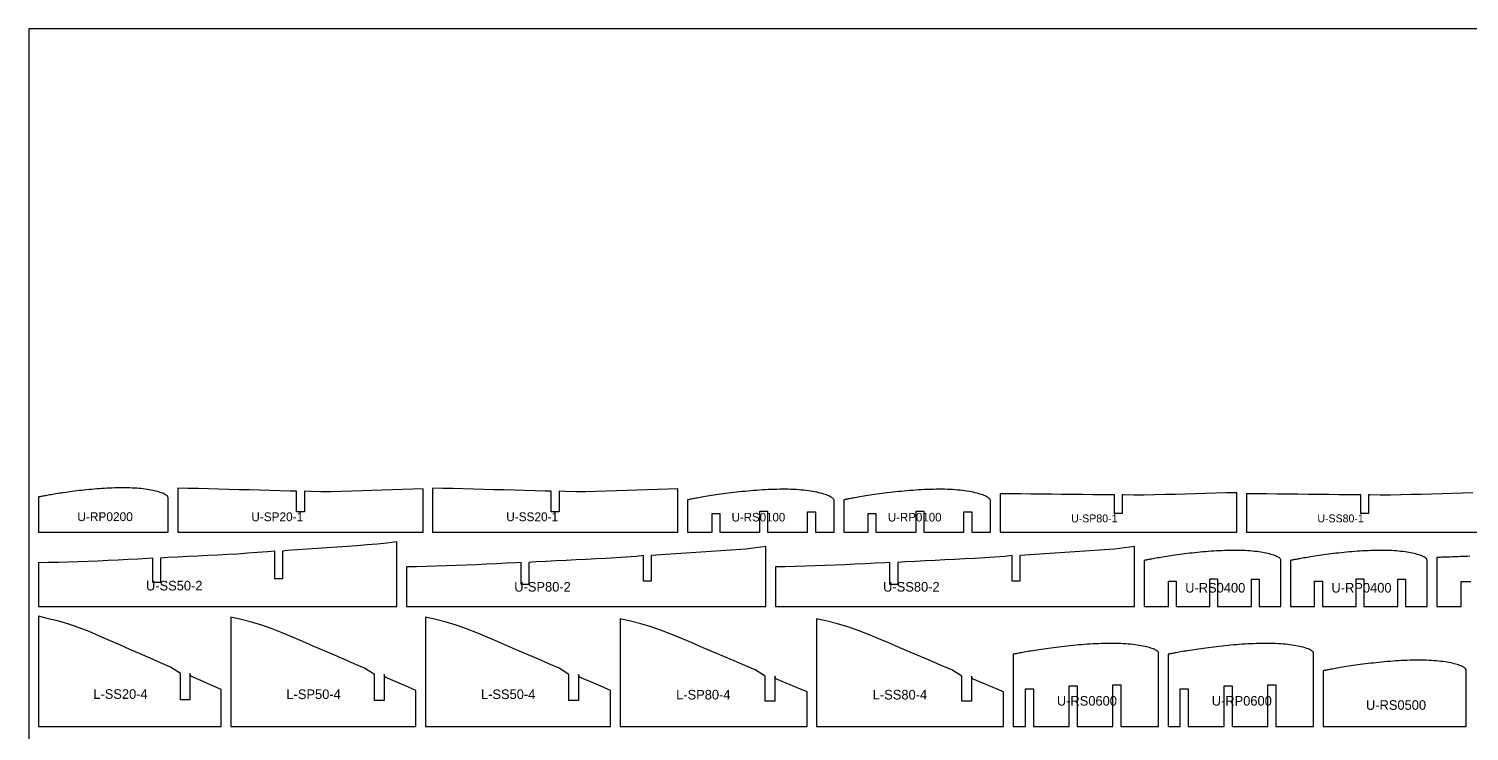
# Model space of a CAD drawing. Header units: millimetres. Extents: x 0 to 2440, y 0 to 1220.
# Drawn here: x 0 to 1197, y 636 to 1220 of the extents above; entities that cross this region are included whole.
import ezdxf

# ---------------------------------------------------------------- set-up
doc = ezdxf.new("R2010")
doc.units = ezdxf.units.MM
for name, color, linetype in [('CUT', 7, 'CONTINUOUS'), ('LABEL', 1, 'CONTINUOUS'), ('SHEET', 8, 'CONTINUOUS')]:
    doc.layers.add(name, color=color, linetype=linetype)

msp = doc.modelspace()

# ---------------------------------------------------------------- linework, layer by layer
at = {"layer": 'CUT'}
for points in [[(8, 801.355), (115.785, 801.355), (115.785, 829.729), (115.782, 830.095), (115.693, 830.464), (115.517, 830.835), (115.256, 831.209), (114.909, 831.584), (114.477, 831.96), (113.96, 832.336), (113.358, 832.711), (112.674, 833.084), (111.907, 833.453), (111.059, 833.819), (110.131, 834.178), (109.125, 834.531), (108.041, 834.876), (106.882, 835.211), (105.649, 835.535), (104.344, 835.846), (102.97, 836.145), (101.528, 836.428), (100.021, 836.695), (98.452, 836.945), (96.822, 837.177), (95.135, 837.389), (93.394, 837.582), (91.601, 837.753), (89.759, 837.902), (87.872, 838.029), (85.943, 838.133), (83.974, 838.214), (81.97, 838.272), (79.934, 838.306), (77.869, 838.316), (75.779, 838.303), (73.666, 838.266), (71.545, 838.207), (69.415, 838.131), (67.274, 838.038), (65.125, 837.93), (62.971, 837.806), (60.816, 837.669), (58.664, 837.518), (56.517, 837.354), (54.379, 837.178), (52.254, 836.992), (50.145, 836.795), (48.056, 836.589), (45.989, 836.374), (43.947, 836.152), (41.936, 835.923), (39.956, 835.688), (38.012, 835.449), (36.106, 835.206), (34.242, 834.96), (32.423, 834.712), (30.65, 834.463), (28.928, 834.214), (27.258, 833.966), (25.644, 833.72), (24.087, 833.477), (22.591, 833.238), (21.157, 833.003), (19.788, 832.775), (18.485, 832.554), (17.252, 832.34), (16.089, 832.135), (14.998, 831.939), (13.982, 831.755), (13.041, 831.581), (12.177, 831.42), (11.391, 831.271), (10.685, 831.136), (10.06, 831.016), (9.516, 830.91), (9.054, 830.819), (8.675, 830.745), (8.38, 830.686), (8.169, 830.645), (8.042, 830.619), (8, 830.611)], [(123.785, 801.355), (327.702, 801.355), (327.702, 837.419), (319.205, 837.16), (310.709, 836.892), (302.212, 836.621), (293.716, 836.347), (285.219, 836.065), (276.723, 835.782), (268.226, 835.489), (259.73, 835.195), (251.233, 835.005), (242.737, 835.012), (234.24, 835.154), (229.06, 835.387), (229.06, 818.371), (222.427, 818.371), (222.427, 835.387), (217.247, 835.621), (208.751, 835.849), (200.254, 836.074), (191.758, 836.3), (183.261, 836.525), (174.765, 836.744), (166.268, 836.964), (157.771, 837.184), (149.275, 837.405), (140.778, 837.62), (132.282, 837.835), (123.785, 838.05)], [(335.702, 801.355), (539.618, 801.355), (539.618, 837.419), (531.121, 837.16), (522.625, 836.892), (514.128, 836.621), (505.632, 836.347), (497.135, 836.065), (488.639, 835.782), (480.142, 835.489), (471.646, 835.195), (463.149, 835.005), (454.653, 835.012), (446.156, 835.154), (440.976, 835.387), (440.976, 818.371), (434.344, 818.371), (434.344, 835.387), (429.163, 835.621), (420.667, 835.849), (412.17, 836.074), (403.674, 836.3), (395.177, 836.525), (386.681, 836.744), (378.184, 836.964), (369.688, 837.184), (361.191, 837.405), (352.695, 837.62), (344.198, 837.835), (335.702, 838.05)], [(547.618, 801.355), (567.923, 801.355), (567.923, 816.863), (574.321, 816.863), (574.321, 801.355), (607.647, 801.355), (607.647, 818.961), (614.145, 818.961), (614.145, 801.355), (647.354, 801.355), (647.354, 818.371), (653.986, 818.371), (653.986, 801.355), (669.513, 801.355), (669.513, 827.204), (669.511, 827.626), (669.411, 828.052), (669.213, 828.48), (668.919, 828.911), (668.527, 829.343), (668.04, 829.776), (667.456, 830.209), (666.777, 830.64), (666.004, 831.069), (665.138, 831.494), (664.179, 831.915), (663.131, 832.328), (661.993, 832.734), (660.768, 833.13), (659.457, 833.515), (658.063, 833.888), (656.588, 834.246), (655.034, 834.588), (653.403, 834.914), (651.699, 835.221), (649.924, 835.508), (648.081, 835.774), (646.173, 836.018), (644.203, 836.239), (642.175, 836.435), (640.092, 836.607), (637.958, 836.753), (635.775, 836.873), (633.549, 836.966), (631.282, 837.032), (628.978, 837.071), (626.642, 837.084), (624.277, 837.069), (621.887, 837.027), (619.488, 836.96), (617.079, 836.873), (614.658, 836.768), (612.227, 836.644), (609.791, 836.503), (607.353, 836.346), (604.918, 836.174), (602.49, 835.987), (600.072, 835.786), (597.669, 835.573), (595.283, 835.348), (592.92, 835.112), (590.582, 834.866), (588.273, 834.612), (585.998, 834.351), (583.759, 834.082), (581.56, 833.809), (579.405, 833.531), (577.296, 833.249), (575.238, 832.966), (573.234, 832.681), (571.286, 832.396), (569.398, 832.113), (567.572, 831.831), (565.811, 831.553), (564.119, 831.28), (562.497, 831.012), (560.949, 830.751), (559.476, 830.498), (558.081, 830.253), (556.765, 830.019), (555.532, 829.795), (554.382, 829.584), (553.318, 829.385), (552.341, 829.201), (551.453, 829.031), (550.654, 828.877), (549.947, 828.739), (549.332, 828.618), (548.81, 828.514), (548.382, 828.429), (548.048, 828.362), (547.809, 828.314), (547.666, 828.285), (547.618, 828.276)], [(677.513, 801.355), (697.818, 801.355), (697.818, 816.863), (704.216, 816.863), (704.216, 801.355), (737.542, 801.355), (737.542, 818.961), (744.041, 818.961), (744.041, 801.355), (777.249, 801.355), (777.249, 818.371), (783.882, 818.371), (783.882, 801.355), (799.409, 801.355), (799.409, 827.204), (799.406, 827.626), (799.306, 828.052), (799.109, 828.48), (798.814, 828.911), (798.423, 829.343), (797.935, 829.776), (797.351, 830.209), (796.672, 830.64), (795.899, 831.069), (795.033, 831.494), (794.075, 831.915), (793.026, 832.328), (791.888, 832.734), (790.663, 833.13), (789.352, 833.515), (787.958, 833.888), (786.483, 834.246), (784.929, 834.588), (783.299, 834.914), (781.595, 835.221), (779.82, 835.508), (777.977, 835.774), (776.069, 836.018), (774.099, 836.239), (772.071, 836.435), (769.988, 836.607), (767.853, 836.753), (765.671, 836.873), (763.444, 836.966), (761.177, 837.032), (758.874, 837.071), (756.537, 837.084), (754.172, 837.069), (751.783, 837.027), (749.383, 836.96), (746.975, 836.873), (744.553, 836.768), (742.122, 836.644), (739.686, 836.503), (737.249, 836.346), (734.814, 836.174), (732.386, 835.987), (729.968, 835.786), (727.564, 835.573), (725.179, 835.348), (722.815, 835.112), (720.477, 834.866), (718.169, 834.612), (715.893, 834.351), (713.654, 834.082), (711.455, 833.809), (709.3, 833.531), (707.192, 833.249), (705.134, 832.966), (703.129, 832.681), (701.181, 832.396), (699.293, 832.113), (697.467, 831.831), (695.707, 831.553), (694.014, 831.28), (692.393, 831.012), (690.844, 830.751), (689.371, 830.498), (687.976, 830.253), (686.661, 830.019), (685.427, 829.795), (684.278, 829.584), (683.214, 829.385), (682.237, 829.201), (681.348, 829.031), (680.55, 828.877), (679.842, 828.739), (679.227, 828.618), (678.705, 828.514), (678.277, 828.429), (677.943, 828.362), (677.705, 828.314), (677.561, 828.285), (677.513, 828.276)], [(807.409, 801.355), (1004.121, 801.355), (1004.121, 834.226), (995.568, 833.998), (987.015, 833.77), (978.463, 833.542), (969.91, 833.314), (961.357, 833.086), (952.804, 832.859), (944.252, 832.631), (935.699, 832.403), (927.146, 832.3), (918.594, 832.252), (910.041, 832.332), (908.964, 832.372), (908.964, 816.863), (902.566, 816.863), (902.566, 832.372), (901.488, 832.412), (892.936, 832.493), (884.383, 832.573), (875.83, 832.655), (867.278, 832.737), (858.725, 832.819), (850.172, 832.902), (841.619, 832.986), (833.067, 833.07), (824.514, 833.154), (815.961, 833.239), (807.409, 833.325)], [(8, 739.469), (305.999, 739.469), (305.999, 793.355), (297.722, 792.318), (289.444, 791.335), (281.166, 790.738), (272.888, 790.167), (264.611, 789.596), (256.333, 789.025), (248.055, 788.454), (239.777, 787.882), (231.499, 787.31), (223.222, 786.729), (214.944, 786.148), (210.928, 785.641), (210.928, 762.555), (204.535, 762.555), (204.535, 785.641), (198.388, 784.983), (190.111, 784.4), (181.833, 783.817), (173.555, 783.244), (165.277, 782.782), (157, 782.336), (148.722, 781.922), (140.444, 781.508), (132.166, 781.093), (123.889, 780.678), (115.611, 780.263), (109.464, 779.794), (109.464, 759.631), (103.072, 759.631), (103.072, 779.794), (99.055, 779.432), (90.778, 779.016), (82.5, 778.6), (74.222, 778.183), (65.944, 777.767), (57.667, 777.358), (49.389, 776.974), (41.111, 776.691), (32.833, 776.503), (24.556, 776.314), (16.278, 776.124), (8, 775.921)], [(313.999, 739.469), (612.593, 739.469), (612.593, 789.409), (604.299, 788.359), (596.005, 787.369), (587.71, 786.791), (579.416, 786.242), (571.122, 785.693), (562.828, 785.143), (554.533, 784.594), (546.239, 784.044), (537.945, 783.493), (529.65, 782.94), (521.356, 782.387), (517.332, 781.905), (517.332, 760.687), (510.927, 760.687), (510.927, 781.905), (504.768, 781.279), (496.473, 780.725), (488.179, 780.171), (479.885, 779.626), (471.591, 779.181), (463.296, 778.753), (455.002, 778.353), (446.708, 777.952), (438.413, 777.551), (430.119, 777.15), (421.825, 776.749), (415.666, 776.296), (415.666, 757.882), (409.261, 757.882), (409.261, 776.296), (405.236, 775.945), (396.942, 775.543), (388.648, 775.141), (380.354, 774.738), (372.059, 774.335), (363.765, 773.939), (355.471, 773.566), (347.176, 773.286), (338.882, 773.095), (330.588, 772.903), (322.294, 772.711), (313.999, 772.497)], [(620.593, 739.469), (919.187, 739.469), (919.187, 789.409), (910.893, 788.359), (902.599, 787.369), (894.304, 786.791), (886.01, 786.242), (877.716, 785.693), (869.421, 785.143), (861.127, 784.594), (852.833, 784.044), (844.539, 783.493), (836.244, 782.94), (827.95, 782.387), (823.926, 781.905), (823.926, 760.687), (817.521, 760.687), (817.521, 781.905), (811.362, 781.279), (803.067, 780.725), (794.773, 780.171), (786.479, 779.626), (778.184, 779.181), (769.89, 778.753), (761.596, 778.353), (753.302, 777.952), (745.007, 777.551), (736.713, 777.15), (728.419, 776.749), (722.26, 776.296), (722.26, 757.882), (715.855, 757.882), (715.855, 776.296), (711.83, 775.945), (703.536, 775.543), (695.242, 775.141), (686.947, 774.738), (678.653, 774.335), (670.359, 773.939), (662.065, 773.566), (653.77, 773.286), (645.476, 773.095), (637.182, 772.903), (628.887, 772.711), (620.593, 772.497)], [(927.187, 739.469), (947.301, 739.469), (947.301, 760.687), (953.706, 760.687), (953.706, 739.469), (981.846, 739.469), (981.846, 762.555), (988.238, 762.555), (988.238, 739.469), (1016.39, 739.469), (1016.39, 762.418), (1022.77, 762.418), (1022.77, 739.469), (1040.772, 739.469), (1040.772, 777.787), (1040.763, 778.157), (1040.665, 778.53), (1040.475, 778.905), (1040.196, 779.282), (1039.826, 779.66), (1039.366, 780.039), (1038.817, 780.417), (1038.18, 780.794), (1037.454, 781.168), (1036.643, 781.539), (1035.745, 781.905), (1034.764, 782.265), (1033.7, 782.618), (1032.555, 782.962), (1031.33, 783.296), (1030.028, 783.618), (1028.651, 783.927), (1027.201, 784.222), (1025.68, 784.502), (1024.09, 784.765), (1022.435, 785.01), (1020.716, 785.236), (1018.938, 785.441), (1017.102, 785.626), (1015.212, 785.789), (1013.272, 785.929), (1011.283, 786.046), (1009.251, 786.14), (1007.177, 786.209), (1005.066, 786.254), (1002.921, 786.275), (1000.746, 786.271), (998.545, 786.242), (996.321, 786.19), (994.087, 786.114), (991.844, 786.02), (989.589, 785.91), (987.326, 785.784), (985.058, 785.642), (982.789, 785.486), (980.522, 785.316), (978.261, 785.133), (976.011, 784.938), (973.773, 784.731), (971.553, 784.514), (969.353, 784.288), (967.176, 784.053), (965.028, 783.81), (962.909, 783.561), (960.825, 783.307), (958.779, 783.047), (956.773, 782.784), (954.811, 782.518), (952.895, 782.251), (951.029, 781.982), (949.216, 781.714), (947.459, 781.448), (945.759, 781.184), (944.121, 780.923), (942.545, 780.667), (941.036, 780.416), (939.595, 780.172), (938.224, 779.935), (936.925, 779.707), (935.701, 779.488), (934.553, 779.279), (933.483, 779.082), (932.493, 778.897), (931.583, 778.725), (930.757, 778.567), (930.013, 778.423), (929.355, 778.295), (928.782, 778.183), (928.296, 778.086), (927.898, 778.007), (927.587, 777.945), (927.365, 777.9), (927.232, 777.874), (927.187, 777.865)], [(1048.772, 739.469), (1068.885, 739.469), (1068.885, 760.687), (1075.29, 760.687), (1075.29, 739.469), (1103.43, 739.469), (1103.43, 762.555), (1109.822, 762.555), (1109.822, 739.469), (1137.974, 739.469), (1137.974, 762.418), (1144.354, 762.418), (1144.354, 739.469), (1162.356, 739.469), (1162.356, 777.787), (1162.348, 778.157), (1162.249, 778.53), (1162.06, 778.905), (1161.78, 779.282), (1161.41, 779.66), (1160.95, 780.039), (1160.401, 780.417), (1159.764, 780.794), (1159.039, 781.168), (1158.227, 781.539), (1157.33, 781.905), (1156.348, 782.265), (1155.284, 782.618), (1154.139, 782.962), (1152.915, 783.296), (1151.613, 783.618), (1150.236, 783.927), (1148.785, 784.222), (1147.264, 784.502), (1145.674, 784.765), (1144.019, 785.01), (1142.301, 785.236), (1140.522, 785.441), (1138.687, 785.626), (1136.797, 785.789), (1134.856, 785.929), (1132.868, 786.046), (1130.835, 786.14), (1128.761, 786.209), (1126.65, 786.254), (1124.506, 786.275), (1122.331, 786.271), (1120.129, 786.242), (1117.905, 786.19), (1115.671, 786.114), (1113.428, 786.02), (1111.173, 785.91), (1108.91, 785.784), (1106.642, 785.642), (1104.373, 785.486), (1102.106, 785.316), (1099.846, 785.133), (1097.595, 784.938), (1095.358, 784.731), (1093.137, 784.514), (1090.937, 784.288), (1088.761, 784.053), (1086.612, 783.81), (1084.494, 783.561), (1082.41, 783.307), (1080.363, 783.047), (1078.357, 782.784), (1076.395, 782.518), (1074.479, 782.251), (1072.614, 781.982), (1070.801, 781.714), (1069.043, 781.448), (1067.344, 781.184), (1065.705, 780.923), (1064.13, 780.667), (1062.621, 780.416), (1061.179, 780.172), (1059.808, 779.935), (1058.51, 779.707), (1057.286, 779.488), (1056.138, 779.279), (1055.068, 779.082), (1054.077, 778.897), (1053.168, 778.725), (1052.341, 778.567), (1051.598, 778.423), (1050.939, 778.295), (1050.367, 778.183), (1049.881, 778.086), (1049.482, 778.007), (1049.172, 777.945), (1048.949, 777.9), (1048.816, 777.874), (1048.772, 777.865)], [(8, 639.893), (160.028, 639.893), (160.028, 670.605), (151.582, 674.307), (143.136, 678.009), (134.69, 681.71), (133.913, 683.789), (133.913, 661.841), (125.981, 661.841), (125.981, 683.789), (117.798, 689.11), (109.352, 692.809), (100.906, 696.508), (92.46, 700.206), (84.014, 703.903), (75.568, 707.6), (67.122, 711.296), (58.676, 714.993), (50.23, 718.687), (41.784, 721.943), (33.338, 724.923), (24.892, 727.421), (16.446, 729.451), (8, 731.469)], [(168.028, 639.893), (321.75, 639.893), (321.75, 669.861), (313.209, 673.549), (304.669, 677.237), (296.129, 680.924), (295.344, 682.994), (295.344, 661.444), (287.323, 661.444), (287.323, 682.994), (279.049, 688.297), (270.509, 691.983), (261.969, 695.668), (253.429, 699.353), (244.889, 703.037), (236.349, 706.721), (227.809, 710.405), (219.269, 714.088), (210.729, 717.771), (202.189, 721.032), (193.649, 724.029), (185.109, 726.568), (176.569, 728.666), (168.028, 730.763)], [(329.75, 639.893), (483.471, 639.893), (483.471, 669.861), (474.93, 673.549), (466.39, 677.237), (457.85, 680.924), (457.065, 682.994), (457.065, 661.444), (449.044, 661.444), (449.044, 682.994), (440.77, 688.297), (432.23, 691.983), (423.69, 695.668), (415.15, 699.353), (406.61, 703.037), (398.07, 706.721), (389.53, 710.405), (380.99, 714.088), (372.45, 717.771), (363.91, 721.032), (355.37, 724.029), (346.83, 726.568), (338.29, 728.666), (329.75, 730.763)], [(491.471, 639.893), (646.915, 639.893), (646.915, 668.525), (638.279, 672.207), (629.643, 675.889), (621.007, 679.57), (620.213, 681.638), (620.213, 660.766), (612.102, 660.766), (612.102, 681.638), (603.736, 686.932), (595.1, 690.613), (586.464, 694.293), (577.828, 697.972), (569.193, 701.652), (560.557, 705.33), (551.921, 709.009), (543.285, 712.686), (534.649, 716.364), (526.014, 719.622), (517.378, 722.618), (508.742, 725.16), (500.106, 727.266), (491.471, 729.372)], [(654.915, 639.893), (810.359, 639.893), (810.359, 668.525), (801.723, 672.207), (793.087, 675.889), (784.451, 679.57), (783.657, 681.638), (783.657, 660.766), (775.546, 660.766), (775.546, 681.638), (767.18, 686.932), (758.544, 690.613), (749.908, 694.293), (741.273, 697.972), (732.637, 701.652), (724.001, 705.33), (715.365, 709.009), (706.729, 712.686), (698.094, 716.364), (689.458, 719.622), (680.822, 722.618), (672.186, 725.16), (663.55, 727.266), (654.915, 729.372)], [(818.359, 639.893), (828.436, 639.893), (828.436, 671.125), (835.094, 671.125), (835.094, 639.893), (864.776, 639.893), (864.776, 673.533), (871.421, 673.533), (871.421, 639.893), (901.117, 639.893), (901.117, 674.361), (907.748, 674.361), (907.748, 639.893), (939.112, 639.893), (939.112, 700.701), (939.098, 701.063), (938.987, 701.428), (938.78, 701.795), (938.477, 702.164), (938.079, 702.534), (937.585, 702.905), (936.996, 703.275), (936.313, 703.644), (935.538, 704.01), (934.67, 704.373), (933.712, 704.731), (932.665, 705.083), (931.53, 705.427), (930.309, 705.763), (929.004, 706.088), (927.617, 706.402), (926.151, 706.702), (924.607, 706.989), (922.988, 707.259), (921.297, 707.513), (919.537, 707.748), (917.709, 707.964), (915.819, 708.159), (913.867, 708.333), (911.859, 708.485), (909.797, 708.614), (907.684, 708.719), (905.525, 708.801), (903.322, 708.857), (901.08, 708.889), (898.802, 708.896), (896.493, 708.878), (894.155, 708.835), (891.793, 708.768), (889.42, 708.677), (887.038, 708.567), (884.643, 708.441), (882.239, 708.299), (879.829, 708.142), (877.419, 707.969), (875.012, 707.783), (872.61, 707.584), (870.22, 707.372), (867.843, 707.149), (865.485, 706.916), (863.148, 706.673), (860.837, 706.422), (858.554, 706.163), (856.304, 705.898), (854.091, 705.627), (851.917, 705.351), (849.786, 705.072), (847.702, 704.791), (845.667, 704.508), (843.686, 704.225), (841.76, 703.942), (839.893, 703.661), (838.088, 703.383), (836.347, 703.108), (834.674, 702.839), (833.071, 702.575), (831.54, 702.319), (830.083, 702.07), (828.704, 701.83), (827.404, 701.601), (826.184, 701.383), (825.047, 701.176), (823.995, 700.982), (823.029, 700.803), (822.151, 700.637), (821.361, 700.487), (820.662, 700.353), (820.054, 700.235), (819.537, 700.135), (819.114, 700.052), (818.784, 699.987), (818.548, 699.94), (818.406, 699.912), (818.359, 699.903)], [(947.112, 639.893), (957.19, 639.893), (957.19, 671.125), (963.848, 671.125), (963.848, 639.893), (993.53, 639.893), (993.53, 673.533), (1000.175, 673.533), (1000.175, 639.893), (1029.87, 639.893), (1029.87, 674.361), (1036.502, 674.361), (1036.502, 639.893), (1067.866, 639.893), (1067.866, 700.701), (1067.852, 701.063), (1067.741, 701.428), (1067.534, 701.795), (1067.231, 702.164), (1066.832, 702.534), (1066.338, 702.905), (1065.749, 703.275), (1065.067, 703.644), (1064.291, 704.01), (1063.424, 704.373), (1062.466, 704.731), (1061.418, 705.083), (1060.283, 705.427), (1059.063, 705.763), (1057.758, 706.088), (1056.371, 706.402), (1054.905, 706.702), (1053.361, 706.989), (1051.742, 707.259), (1050.051, 707.513), (1048.29, 707.748), (1046.463, 707.964), (1044.572, 708.159), (1042.621, 708.333), (1040.613, 708.485), (1038.55, 708.614), (1036.438, 708.719), (1034.278, 708.801), (1032.076, 708.857), (1029.834, 708.889), (1027.556, 708.896), (1025.246, 708.878), (1022.909, 708.835), (1020.547, 708.768), (1018.174, 708.677), (1015.792, 708.567), (1013.396, 708.441), (1010.992, 708.299), (1008.583, 708.142), (1006.173, 707.969), (1003.765, 707.783), (1001.364, 707.584), (998.973, 707.372), (996.597, 707.149), (994.238, 706.916), (991.902, 706.673), (989.59, 706.422), (987.308, 706.163), (985.058, 705.898), (982.845, 705.627), (980.671, 705.351), (978.54, 705.072), (976.456, 704.791), (974.421, 704.508), (972.439, 704.225), (970.513, 703.942), (968.647, 703.661), (966.841, 703.383), (965.101, 703.108), (963.428, 702.839), (961.824, 702.575), (960.293, 702.319), (958.837, 702.07), (957.458, 701.83), (956.157, 701.601), (954.938, 701.383), (953.801, 701.176), (952.749, 700.982), (951.783, 700.803), (950.904, 700.637), (950.115, 700.487), (949.416, 700.353), (948.807, 700.235), (948.291, 700.135), (947.868, 700.052), (947.538, 699.987), (947.301, 699.94), (947.16, 699.912), (947.112, 699.903)], [(1075.866, 639.893), (1194.79, 639.893), (1194.79, 686.5), (1194.779, 686.873), (1194.673, 687.249), (1194.472, 687.627), (1194.176, 688.007), (1193.786, 688.388), (1193.302, 688.769), (1192.725, 689.15), (1192.055, 689.53), (1191.293, 689.907), (1190.441, 690.281), (1189.5, 690.65), (1188.47, 691.012), (1187.354, 691.367), (1186.154, 691.713), (1184.87, 692.048), (1183.506, 692.372), (1182.063, 692.682), (1180.543, 692.978), (1178.949, 693.258), (1177.284, 693.521), (1175.551, 693.766), (1173.751, 693.99), (1171.889, 694.194), (1169.967, 694.377), (1167.989, 694.537), (1165.957, 694.674), (1163.876, 694.787), (1161.749, 694.876), (1159.578, 694.94), (1157.369, 694.98), (1155.125, 694.994), (1152.849, 694.982), (1150.545, 694.946), (1148.218, 694.885), (1145.879, 694.8), (1143.532, 694.697), (1141.172, 694.577), (1138.804, 694.441), (1136.43, 694.289), (1134.055, 694.121), (1131.683, 693.94), (1129.317, 693.746), (1126.962, 693.539), (1124.62, 693.32), (1122.296, 693.091), (1119.994, 692.853), (1117.716, 692.606), (1115.468, 692.351), (1113.251, 692.089), (1111.07, 691.822), (1108.928, 691.55), (1106.829, 691.274), (1104.775, 690.995), (1102.771, 690.715), (1100.818, 690.435), (1098.921, 690.155), (1097.081, 689.876), (1095.303, 689.601), (1093.588, 689.328), (1091.94, 689.061), (1090.36, 688.799), (1088.852, 688.545), (1087.417, 688.298), (1086.058, 688.06), (1084.777, 687.832), (1083.575, 687.615), (1082.455, 687.409), (1081.419, 687.217), (1080.467, 687.038), (1079.602, 686.873), (1078.824, 686.724), (1078.135, 686.591), (1077.536, 686.473), (1077.027, 686.373), (1076.61, 686.291), (1076.285, 686.226), (1076.052, 686.18), (1075.913, 686.152), (1075.866, 686.143)]]:
    msp.add_lwpolyline(points, close=True, dxfattribs=at)
for points in [[(1200.28, 833.998), (1191.727, 833.77), (1183.174, 833.542), (1174.622, 833.314), (1166.069, 833.086), (1157.516, 832.859), (1148.964, 832.631), (1140.411, 832.403), (1131.858, 832.3), (1123.306, 832.252), (1114.753, 832.332), (1113.676, 832.372), (1113.676, 816.863), (1107.278, 816.863), (1107.278, 832.372), (1106.2, 832.412), (1097.648, 832.493), (1089.095, 832.573), (1080.542, 832.655), (1071.989, 832.737), (1063.437, 832.819), (1054.884, 832.902), (1046.331, 832.986), (1037.779, 833.07), (1029.226, 833.154), (1020.673, 833.239), (1012.121, 833.325), (1012.121, 801.355), (1208.833, 801.355)], [(1197.963, 781.33), (1195.871, 781.256), (1193.843, 781.185), (1191.879, 781.116), (1189.985, 781.05), (1188.162, 780.986), (1186.414, 780.924), (1184.743, 780.866), (1183.153, 780.81), (1181.645, 780.756), (1180.223, 780.706), (1178.889, 780.659), (1177.644, 780.614), (1176.492, 780.573), (1175.433, 780.535), (1174.469, 780.5), (1173.603, 780.469), (1172.835, 780.441), (1172.167, 780.416), (1171.599, 780.395), (1171.134, 780.378), (1170.771, 780.365), (1170.512, 780.355), (1170.356, 780.35), (1170.356, 739.469), (1190.6, 739.469), (1190.6, 760.341), (1198.711, 760.341)]]:
    msp.add_lwpolyline(points, dxfattribs=at)
at = {"layer": 'SHEET'}
msp.add_lwpolyline([(0, 0), (2440, 0), (2440, 1220), (0, 1220)], close=True, dxfattribs=at)

# ---------------------------------------------------------------- texts
at = {"layer": 'LABEL'}
for s, height, p in [('U-RP0200', 7.39, (40.336, 810.595)), ('U-SP20-1', 7.34, (184.96, 810.529)), ('U-SS20-1', 7.34, (396.877, 810.529)), ('U-RS0100', 7.15, (584.187, 810.287)), ('U-RP0100', 7.15, (714.082, 810.287)), ('U-SP80-1', 6.57, (866.422, 809.573)), ('U-SS80-1', 6.57, (1071.134, 809.573)), ('U-SS50-2', 8, (97.4, 752.94)), ('U-SP80-2', 8, (403.577, 751.954)), ('U-SS80-2', 8, (710.171, 751.954)), ('U-RS0400', 8, (961.262, 751.17)), ('U-RP0400', 8, (1082.847, 751.17)), ('L-SS20-4', 8, (53.609, 662.787)), ('L-SP50-4', 8, (214.145, 662.611)), ('L-SS50-4', 8, (375.866, 662.611)), ('L-SP80-4', 8, (538.104, 662.263)), ('L-SS80-4', 8, (701.548, 662.263)), ('U-RS0600', 8, (854.585, 657.144)), ('U-RP0600', 8, (983.338, 657.144)), ('U-RS0500', 8, (1111.543, 653.668))]:
    msp.add_text(s, height=height, dxfattribs=at).set_placement(p)

doc.saveas('drawing.dxf')
